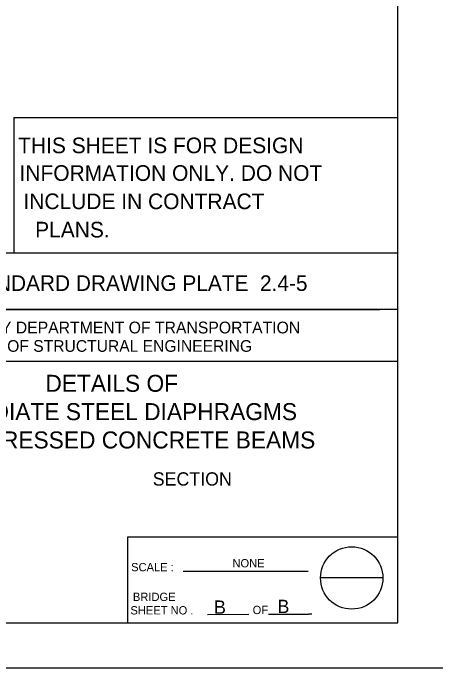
# Model space of a CAD drawing. Extents: x 499999.87 to 500002.82, y 499999.96 to 500001.79.
# Drawn here: x 500002.427 to 500002.825, y 499999.958 to 500000.565 of the extents above; entities that cross this region are included whole.
import ezdxf

# ---------------------------------------------------------------- set-up
doc = ezdxf.new("R2010")
doc.units = 0
doc.layers.add('1', color=7, linetype='Continuous')
doc.layers.add('2', color=7, linetype='Continuous')

msp = doc.modelspace()

# ---------------------------------------------------------------- linework, layer by layer
at = {"layer": '1'}
for p, q in [((500002.78314, 500000), (500002.78314, 500001.75)), ((500002.78314, 500000), (500002.78314, 500001.75)), ((500002.42749, 500000.4685), (500002.42749, 500000.34318)), ((500002.42749, 500000.4685), (500002.78314, 500000.4685)), ((500002.28346, 500000.34318), (500002.78314, 500000.34318)), ((500002.78281, 500000.29068), (500002.28346, 500000.29068)), ((500002.76804, 500000.29068), (500002.28346, 500000.29068)), ((500002.7664, 500000.29035), (500002.28346, 500000.29035)), ((500002.7664, 500000.29035), (500002.28346, 500000.29035)), ((500002.78314, 500000.24245), (500002.28346, 500000.24245)), ((500002.78314, 500000.0794), (500002.53281, 500000.0794)), ((500002.53281, 500000.0794), (500002.53281, 499999.99934)), ((500002.58432, 500000.0479), (500002.70013, 500000.0479)), ((500002.71129, 500000.04199), (500002.76903, 500000.04199)), ((500000.03314, 500000), (500002.78314, 500000)), ((499999.86647, 499999.95833), (500002.8248, 499999.95833))]:
    msp.add_line(p, q, dxfattribs=at)
for points in [[(500002.60696, 500000.00787), (500002.64501, 500000.0082)], [(500002.66339, 500000.0082), (500002.70046, 500000.0082)], [(500002.70341, 500000.0082), (500002.70079, 500000.0082)]]:
    msp.add_lwpolyline(points, dxfattribs=at)
msp.add_circle((500002.74038, 500000.04169), 0.0289, dxfattribs=at)

# ---------------------------------------------------------------- texts
for s, height, p in [('STANDARD DRAWING PLATE  2.4-5', 0.014435, (500002.37336, 500000.30774)), ('NEW JERSEY DEPARTMENT OF TRANSPORTATION', 0.0109094, (500002.33038, 500000.26837)), ('DETAILS OF', 0.015748, (500002.45669, 500000.21424)), ('INTERMEDIATE STEEL DIAPHRAGMS ', 0.015748, (500002.31299, 500000.18799)), ('FOR PRESTRESSED CONCRETE BEAMS', 0.015748, (500002.29593, 500000.16175)), ('SECTION', 0.012329, (500002.5561, 500000.1273)), ('SCALE :', 0.007705, (500002.53609, 500000.0479)), ('NONE', 0.007705, (500002.62992, 500000.05151)), ('BRIDGE', 0.007705, (500002.53773, 500000.02034)), ('B', 0.01233, (500002.61286, 500000.00853)), ('B', 0.01233, (500002.67159, 500000.00919)), ('SHEET NO .', 0.007705, (500002.53543, 500000.00787)), ('OF', 0.007705, (500002.64862, 500000.0082))]:
    msp.add_text(s, height=height, dxfattribs=at).set_placement(p)
at = {"layer": '2'}
for s, height, p in [('THIS SHEET IS FOR DESIGN', 0.0145157, (500002.43143, 500000.43537)), ('INFORMATION ONLY. DO NOT', 0.0145157, (500002.43274, 500000.40978)), ('INCLUDE IN CONTRACT', 0.0145157, (500002.43635, 500000.38353)), ('PLANS.', 0.014516, (500002.44718, 500000.35728)), ('BUREAU OF STRUCTURAL ENGINEERING', 0.0108268, (500002.35696, 500000.25131))]:
    msp.add_text(s, height=height, dxfattribs=at).set_placement(p)

doc.saveas('drawing.dxf')
